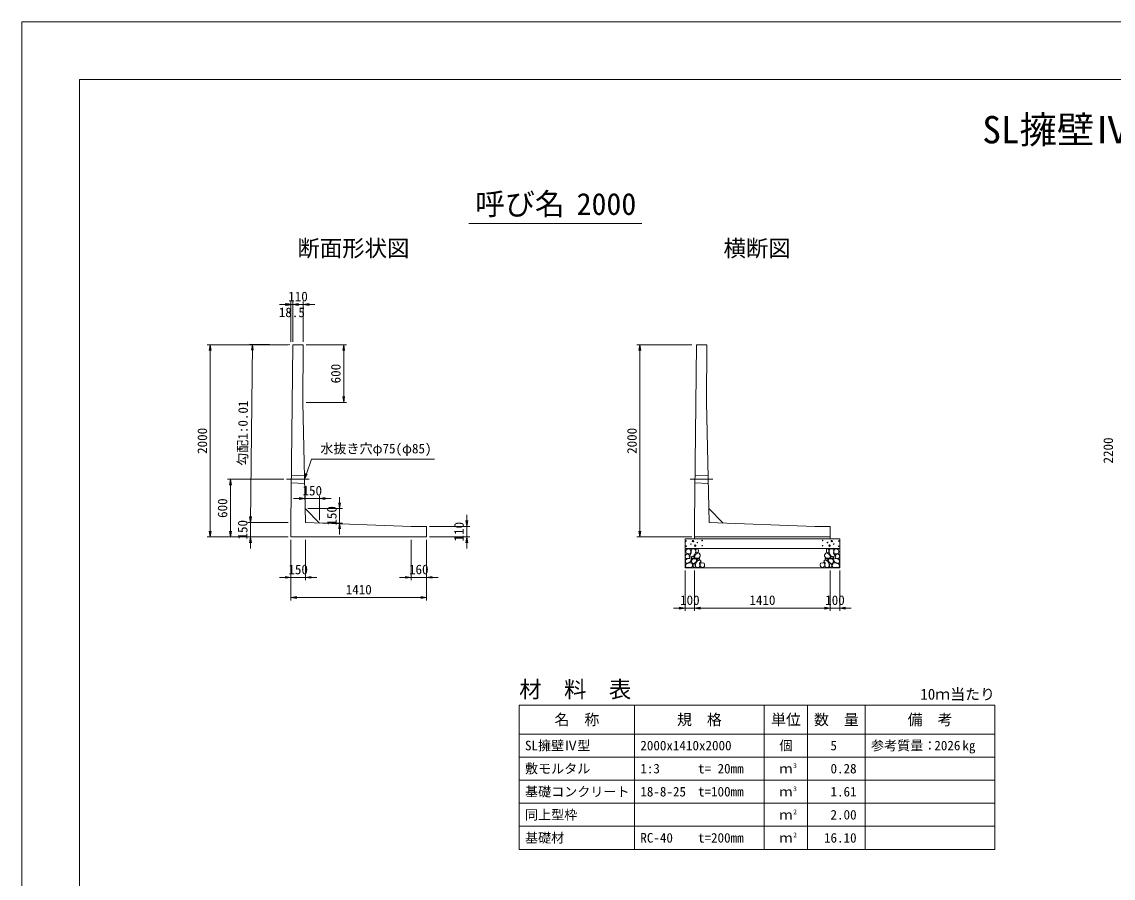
# Model space of a CAD drawing. Units: millimetres at full size, sheet at 1:30. Extents: x 0 to 25230, y 0 to 17820.
# Drawn here: x 0 to 11354, y 8910 to 17820 of the extents above; entities that cross this region are included whole.
import ezdxf
from ezdxf.enums import TextEntityAlignment as Align

# ---------------------------------------------------------------- set-up
doc = ezdxf.new("R2010")
doc.units = ezdxf.units.MM
doc.header["$LTSCALE"] = 30
doc.linetypes.add('CHAIN', pattern=[18.5, 12, -1.5, 3.5, -1.5])
doc.linetypes.add('DASHED_SPACED', pattern=[12, 6, -6])
for name, color, linetype, lineweight in [('D-BMK', 2, 'CHAIN', 13), ('D-DCR-HCHn', 4, 'Continuous', 9), ('D-MTR-FRAM', 7, 'Continuous', 13), ('D-MTR-LINE', 7, 'Continuous', 13), ('D-STR-DIM', 7, 'Continuous', 13), ('D-STR-STRn', 1, 'Continuous', 13), ('D-STR-TXT', 7, 'Continuous', 13), ('D-TTL', 2, 'Continuous', 13), ('D-TTL-TXT', 7, 'Continuous', 13)]:
    doc.layers.add(name, color=color, linetype=linetype, lineweight=lineweight)
doc.layers.add('D-MTR', color=7, linetype='Continuous')
doc.layers.add('D-MTR-TXT', color=7, linetype='Continuous')
doc.styles.add('ＭＳ ゴシック', font='')
doc.styles.get('ＭＳ ゴシック').set_extended_font_data('MS Gothic')

# ---------------------------------------------------------------- blocks, each defined once
blk = doc.blocks.new('open_arrow')
at = {"color": 0, "linetype": 'Continuous', "lineweight": -2}
blk.add_lwpolyline([(7.5, 1.25), (0, 0), (7.5, -1.25)], dxfattribs=at)

msp = doc.modelspace()

# ---------------------------------------------------------------- linework, layer by layer
at = {"layer": 'D-BMK'}
for p, q in [((2754.5, 13060), (2990.1, 13060)), ((6954.5, 13060), (7190.1, 13060))]:
    msp.add_line(p, q, dxfattribs=at)
at = {"layer": 'D-DCR-HCHn'}
for points in [[(6907.28, 12273.81), (6900.35, 12253), (6909.59, 12239.14), (6932.71, 12236.82), (6948.49, 12243.6), (6941.95, 12259.94), (6946.58, 12269.18), (6937.33, 12278.43), (6923.46, 12283.05)], [(6951.2, 12331.59), (6930.4, 12336.22), (6911.9, 12326.97), (6909.59, 12306.17), (6914.21, 12289.99), (6937.33, 12283.05), (6953.51, 12283.05), (6960.44, 12294.61), (6960.44, 12320.04)], [(6969.69, 12333.91), (6962.76, 12313.1), (6965.07, 12289.99), (6948.89, 12264.56), (6969.69, 12253), (6992.8, 12264.56), (7006.67, 12283.05), (7011.3, 12313.1), (7006.67, 12329.28), (6992.8, 12336.22)], [(7008.98, 12278.43), (6997.43, 12250.69), (7006.67, 12239.14), (7034.41, 12239.14), (7045.97, 12243.76), (7057.53, 12259.94), (7057.53, 12273.81), (7045.97, 12292.3), (7032.1, 12294.61)], [(7013.61, 12329.28), (7013.61, 12301.55), (7025.16, 12294.61), (7036.72, 12301.55), (7039.03, 12317.73), (7036.72, 12331.59), (7020.54, 12336.22)], [(8401.02, 12278.43), (8412.57, 12250.69), (8403.33, 12239.14), (8375.59, 12239.14), (8364.03, 12243.76), (8352.47, 12259.94), (8352.47, 12273.81), (8364.03, 12292.3), (8377.9, 12294.61)], [(8396.39, 12329.28), (8396.39, 12301.55), (8384.84, 12294.61), (8373.28, 12301.55), (8370.97, 12317.73), (8373.28, 12331.59), (8389.46, 12336.22)], [(8440.31, 12333.91), (8447.24, 12313.1), (8444.93, 12289.99), (8461.11, 12264.56), (8440.31, 12253), (8417.2, 12264.56), (8403.33, 12283.05), (8398.7, 12313.1), (8403.33, 12329.28), (8417.2, 12336.22)], [(8458.8, 12331.59), (8479.6, 12336.22), (8498.1, 12326.97), (8500.41, 12306.17), (8495.79, 12289.99), (8472.67, 12283.05), (8456.49, 12283.05), (8449.56, 12294.61), (8449.56, 12320.04)], [(8502.72, 12273.81), (8509.65, 12253), (8500.41, 12239.14), (8477.29, 12236.82), (8461.51, 12243.6), (8468.05, 12259.94), (8463.42, 12269.18), (8472.67, 12278.43), (8486.54, 12283.05)], [(6951.16, 12197.01), (6968.28, 12222.69), (6966.14, 12229.11), (6942.59, 12235.53), (6921.19, 12233.39), (6906.21, 12220.55), (6904.07, 12205.57), (6906.21, 12190.59), (6923.33, 12186.31)], [(6959.72, 12143.5), (6974.7, 12149.92), (6978.98, 12171.33), (6970.42, 12186.31), (6955.44, 12190.59), (6936.17, 12188.45), (6914.77, 12179.89), (6904.07, 12167.05), (6904.07, 12152.06), (6910.49, 12143.5), (6936.17, 12145.64)], [(6974.31, 12253), (6962.76, 12243.76), (6967.38, 12236.82), (6983.56, 12236.82), (6990.49, 12239.14), (6995.12, 12248.38), (6988.18, 12255.32)], [(7011.08, 12197.01), (7021.78, 12222.69), (7013.22, 12233.39), (6987.54, 12233.39), (6976.84, 12229.11), (6966.14, 12214.13), (6966.14, 12201.29), (6976.84, 12184.17), (6989.68, 12182.03)], [(7006.8, 12149.92), (7006.8, 12175.61), (6996.1, 12182.03), (6985.4, 12175.61), (6983.26, 12160.62), (6985.4, 12147.78), (7000.38, 12143.5)], [(7047.47, 12145.64), (7053.89, 12164.91), (7051.75, 12186.31), (7066.73, 12209.85), (7047.47, 12220.55), (7026.06, 12209.85), (7013.22, 12192.73), (7008.94, 12164.91), (7013.22, 12149.92), (7026.06, 12143.5)], [(7043.19, 12220.55), (7053.89, 12229.11), (7049.61, 12235.53), (7034.62, 12235.53), (7028.2, 12233.39), (7023.92, 12224.83), (7030.34, 12218.41)], [(7064.59, 12147.78), (7083.85, 12143.5), (7100.97, 12152.06), (7103.11, 12171.33), (7098.83, 12186.31), (7077.43, 12192.73), (7062.45, 12192.73), (7056.03, 12182.03), (7056.03, 12158.48)], [(8345.41, 12147.78), (8326.15, 12143.5), (8309.03, 12152.06), (8306.89, 12171.33), (8311.17, 12186.31), (8332.57, 12192.73), (8347.55, 12192.73), (8353.97, 12182.03), (8353.97, 12158.48)], [(8362.53, 12145.64), (8356.11, 12164.91), (8358.25, 12186.31), (8343.27, 12209.85), (8362.53, 12220.55), (8383.94, 12209.85), (8396.78, 12192.73), (8401.06, 12164.91), (8396.78, 12149.92), (8383.94, 12143.5)], [(8366.81, 12220.55), (8356.11, 12229.11), (8360.39, 12235.53), (8375.38, 12235.53), (8381.8, 12233.39), (8386.08, 12224.83), (8379.66, 12218.41)], [(8398.92, 12197.01), (8388.22, 12222.69), (8396.78, 12233.39), (8422.46, 12233.39), (8433.16, 12229.11), (8443.86, 12214.13), (8443.86, 12201.29), (8433.16, 12184.17), (8420.32, 12182.03)], [(8403.2, 12149.92), (8403.2, 12175.61), (8413.9, 12182.03), (8424.6, 12175.61), (8426.74, 12160.62), (8424.6, 12147.78), (8409.62, 12143.5)], [(8435.69, 12253), (8447.24, 12243.76), (8442.62, 12236.82), (8426.44, 12236.82), (8419.51, 12239.14), (8414.88, 12248.38), (8421.82, 12255.32)], [(8450.28, 12143.5), (8435.3, 12149.92), (8431.02, 12171.33), (8439.58, 12186.31), (8454.56, 12190.59), (8473.83, 12188.45), (8495.23, 12179.89), (8505.93, 12167.05), (8505.93, 12152.06), (8499.51, 12143.5), (8473.83, 12145.64)], [(8458.84, 12197.01), (8441.72, 12222.69), (8443.86, 12229.11), (8467.41, 12235.53), (8488.81, 12233.39), (8503.79, 12220.55), (8505.93, 12205.57), (8503.79, 12190.59), (8486.67, 12186.31)]]:
    msp.add_lwpolyline(points, close=True, dxfattribs=at)
for centre, radius in [((6910.73, 12417.43), 3), ((6962.29, 12385.76), 3), ((6983.34, 12417.43), 7.5), ((7006.66, 12369.97), 7.5), ((7027.71, 12401.64), 3), ((7078.13, 12423.48), 3), ((8331.87, 12423.48), 3), ((8382.29, 12401.64), 3), ((8403.34, 12369.97), 7.5), ((8426.66, 12417.43), 7.5), ((8447.71, 12385.76), 3), ((8499.27, 12417.43), 3), ((6911.87, 12363.92), 3), ((7079.27, 12369.97), 3), ((8330.73, 12369.97), 3), ((8498.13, 12363.92), 3)]:
    msp.add_circle(centre, radius, dxfattribs=at)
at = {"layer": 'D-MTR-FRAM'}
for p, q in [((5175, 10710), (10125, 10710)), ((5175, 10710), (5175, 9210)), ((10125, 10710), (10125, 9210)), ((5175, 9210), (10125, 9210))]:
    msp.add_line(p, q, dxfattribs=at)
at = {"layer": 'D-MTR-LINE'}
for p, q in [((6375, 10710), (6375, 9210)), ((7725, 10710), (7725, 9210)), ((8175, 10710), (8175, 9210)), ((8775, 10710), (8775, 9210)), ((5175, 10410), (10125, 10410)), ((5175, 10170), (10125, 10170)), ((5175, 9930), (10125, 9930)), ((5175, 9690), (10125, 9690)), ((5175, 9450), (10125, 9450))]:
    msp.add_line(p, q, dxfattribs=at)
at = {"layer": 'D-STR-DIM'}
for p, q in [((2938.5, 14879.79), (2680, 14879.79)), ((2698.5, 14879.79), (3048.51, 14879.79)), ((2800, 14490), (2800, 14909.79)), ((2818.5, 14490), (2818.5, 14909.79)), ((2818.5, 14490), (2818.5, 14909.79)), ((2928.51, 14490), (2928.51, 14909.79)), ((2770, 14460), (1930, 14460)), ((1960, 12460), (1960, 14460)), ((2788.5, 14460.3), (2368.52, 14464.5)), ((2380.02, 12614.2), (2398.52, 14464.2)), ((2958.51, 14460), (3378.51, 14460)), ((3348.51, 14460), (3348.51, 13860)), ((6970, 14460), (6400, 14460)), ((6430, 12460), (6430, 14460)), ((2958.51, 13860), (3378.51, 13860)), ((2724.5, 13060), (2140, 13060)), ((2170, 12460), (2170, 13060)), ((3216.82, 12859.66), (2826.82, 12859.66)), ((2946.82, 12784.66), (2946.82, 12889.66)), ((3096.82, 12634.66), (3096.82, 12889.66)), ((3306.82, 12874.66), (3306.82, 12484.66)), ((2380, 12340), (2380, 12730)), ((2976.82, 12754.66), (3336.82, 12754.66)), ((2770, 12610), (2350, 12610)), ((2770, 12610.3), (2350.02, 12614.5)), ((3126.82, 12604.66), (3336.82, 12604.66)), ((4630, 12340), (4630, 12690)), ((4240, 12570), (4660, 12570)), ((2770, 12460), (1930, 12460)), ((2770, 12460), (2140, 12460)), ((2770, 12460), (2350, 12460)), ((2800, 12430), (2800, 12010)), ((2800, 12430), (2800, 11800)), ((2950, 12430), (2950, 12010)), ((4050, 12430), (4050, 12010)), ((4210, 12430), (4210, 11800)), ((4210, 12430), (4210, 12010)), ((4240, 12460), (4660, 12460)), ((6970, 12460), (6400, 12460)), ((2680, 12040), (3070, 12040)), ((3930, 12040), (4330, 12040)), ((6900, 12110), (6900, 11690)), ((7000, 12110), (7000, 11690)), ((7000, 12110), (7000, 11690)), ((8410, 12110), (8410, 11690)), ((8410, 12110), (8410, 11690)), ((8510, 12110), (8510, 11690)), ((2800, 11830), (4210, 11830)), ((7120, 11720), (6780, 11720)), ((7000, 11720), (8410, 11720)), ((8290, 11720), (8630, 11720))]:
    msp.add_line(p, q, dxfattribs=at)
at = {"layer": 'D-STR-STRn'}
for p, q in [((2800, 12610), (2818.5, 14460)), ((2818.5, 14460), (2928.51, 14460)), ((2922.51, 13860), (2928.51, 14460)), ((7000, 12610), (7018.5, 14460)), ((7018.5, 14460), (7128.51, 14460)), ((7122.51, 13860), (7128.51, 14460)), ((2922.51, 13860), (2950, 12610)), ((7122.51, 13860), (7150, 12610)), ((3096.82, 12604.66), (2946.82, 12754.66)), ((7296.82, 12604.66), (7146.82, 12754.66)), ((2800, 12460), (2800, 12610)), ((2950, 12610), (4050, 12570)), ((7000, 12460), (7000, 12610)), ((7150, 12610), (8250, 12570)), ((4050, 12570), (4210, 12570)), ((4210, 12460), (4210, 12570)), ((8250, 12570), (8410, 12570)), ((8410, 12460), (8410, 12570)), ((2800, 12460), (4210, 12460)), ((6900, 12140), (6900, 12440)), ((6900, 12440), (8510, 12440)), ((7000, 12460), (7000, 12440)), ((7000, 12460), (8410, 12460)), ((8410, 12460), (8410, 12440)), ((8510, 12440), (8510, 12140)), ((6900, 12340), (8510, 12340)), ((6900, 12140), (8510, 12140))]:
    msp.add_line(p, q, dxfattribs=at)
at = {"layer": 'D-STR-STRn', "linetype": 'DASHED_SPACED'}
for p, q in [((2804.88, 13097.5), (2939.17, 13102.49)), ((7004.88, 13097.5), (7139.17, 13102.49)), ((2804.13, 13022.5), (2941.04, 13017.49)), ((7004.13, 13022.5), (7141.04, 13017.49))]:
    msp.add_line(p, q, dxfattribs=at)
at = {"layer": 'D-STR-TXT'}
msp.add_lwpolyline([(2940.1, 13060), (2960.37, 13116.47), (3015.49, 13270), (4295.13, 13270)], dxfattribs=at)
at = {"layer": 'D-TTL'}
for points in [[(0, 0), (25230, 0), (25230, 17820), (0, 17820)], [(600, 600), (24630, 600), (24630, 17220), (600, 17220)]]:
    msp.add_lwpolyline(points, close=True, dxfattribs=at)
at = {"layer": 'D-TTL-TXT'}
msp.add_line((4650, 15720), (6450, 15720), dxfattribs=at)

# ---------------------------------------------------------------- block references
at = {"layer": 'D-STR-DIM', "xscale": 8, "yscale": 8}
for p, rotation in [((2800, 14879.79), 180), ((2818.5, 14879.79), 180), ((1960, 14460), 270), ((2398.52, 14464.2), 269.4), ((3348.51, 14460), 270), ((6430, 14460), 270), ((3348.51, 13860), 90), ((2170, 13060), 270), ((2946.82, 12859.66), 180), ((3306.82, 12754.66), 90), ((2380, 12610), 90), ((2380.02, 12614.2), 89.4), ((3306.82, 12604.66), 270), ((4630, 12570), 90), ((1960, 12460), 90), ((2170, 12460), 90), ((6430, 12460), 90), ((2380, 12460), 270), ((4630, 12460), 270), ((2800, 12040), 180), ((4050, 12040), 180), ((4210, 11830), 180), ((6900, 11720), 180), ((8410, 11720), 180), ((8410, 11720), 180)]:
    msp.add_blockref('open_arrow', p, dxfattribs=dict(at, rotation=rotation))
for p in [(2818.5, 14879.79), (2928.51, 14879.79), (3096.82, 12859.66), (2950, 12040), (4210, 12040), (2800, 11830), (7000, 11720), (7000, 11720), (8510, 11720)]:
    msp.add_blockref('open_arrow', p, dxfattribs=at)
at = {"layer": 'D-STR-TXT', "xscale": 8, "yscale": 8, "rotation": 70.3}
msp.add_blockref('open_arrow', (2940.1, 13060), dxfattribs=at)

# ---------------------------------------------------------------- texts
at = {"layer": 'D-MTR', "style": 'ＭＳ ゴシック'}
msp.add_text('材\u3000料\u3000表', height=170.9, dxfattribs=at).set_placement((5175, 10737.23), align=Align.BOTTOM_LEFT)
msp.add_text('10ｍ当たり', height=113.9, dxfattribs=at).set_placement((10125, 10733.15), align=Align.BOTTOM_RIGHT)
at = {"layer": 'D-MTR-TXT', "style": 'ＭＳ ゴシック'}
for s, height, p in [('名\u3000称', 113.9, (5775, 10560)), ('規\u3000格', 113.9, (7050, 10560)), ('単位', 113.9, (7950, 10560)), ('数\u3000量', 113.9, (8475, 10560)), ('備\u3000考', 113.9, (9450, 10560)), ('個', 99.69, (7950, 10290)), ('ｍ', 99.69, (7950, 10050)), ('ｍ', 99.69, (7950, 9810)), ('ｍ', 99.69, (7950, 9570)), ('ｍ', 99.69, (7950, 9330))]:
    msp.add_text(s, height=height, dxfattribs=at).set_placement(p, align=Align.MIDDLE_CENTER)
for s, p in [('SL擁壁Ⅳ型', (5235, 10290)), ('2000x1410x2000', (6435, 10290)), ('参考質量：    kg', (8835, 10290)), ('敷モルタル', (5235, 10050)), ('1:3', (6435, 10050)), ('t= 20mm', (7035, 10050)), ('基礎コンクリート', (5235, 9810)), ('18-8-25', (6435, 9810)), ('t=100mm', (7035, 9810)), ('同上型枠', (5235, 9570)), ('基礎材', (5235, 9330)), ('RC-40', (6435, 9330)), ('t=200mm', (7035, 9330))]:
    msp.add_text(s, height=99.69, dxfattribs=at).set_placement(p, align=Align.MIDDLE_LEFT)
for s, p in [('5', (8480.33, 10290)), ('2026', (9765, 10290)), ('0.28', (8685, 10050)), ('1.61', (8685, 9810)), ('2.00', (8685, 9570)), ('16.10', (8685, 9330))]:
    msp.add_text(s, height=99.69, dxfattribs=at).set_placement(p, align=Align.MIDDLE_RIGHT)
for s, p in [('3', (8025, 10040.44)), ('3', (8025, 9800.44)), ('2', (8025, 9560.44)), ('2', (8025, 9320.44))]:
    msp.add_text(s, height=49.84, dxfattribs=at).set_placement(p, align=Align.BOTTOM_LEFT)
at = {"layer": 'D-STR-DIM', "style": 'ＭＳ ゴシック'}
for s, p in [('110', (2873.5, 14962.29)), ('18.5', (2809.25, 14797.29)), ('150', (3021.82, 12942.16)), ('150', (2875, 12122.5)), ('160', (4130, 12122.5)), ('1410', (3505, 11912.5)), ('100', (6950, 11802.5)), ('1410', (7705, 11802.5)), ('100', (8460, 11802.5))]:
    msp.add_text(s, height=99.69, dxfattribs=at).set_placement(p, align=Align.MIDDLE_CENTER)
for s, rotation, p in [('600', 90, (3266.01, 14160)), ('勾配1:0.01', 89.427, (2299.05, 13540.1)), ('2000', 90, (1877.5, 13460)), ('2000', 90, (6347.5, 13460)), ('2200', 90, (11302.5, 13360)), ('600', 90, (2087.5, 12760)), ('150', 90, (3224.32, 12679.66)), ('150', 90, (2297.5, 12535)), ('110', 90, (4547.5, 12515))]:
    msp.add_text(s, height=99.69, rotation=rotation, dxfattribs=at).set_placement(p, align=Align.MIDDLE_CENTER)
at = {"layer": 'D-STR-TXT', "style": 'ＭＳ ゴシック'}
msp.add_text('水抜き穴φ75(φ85)', height=99.69, dxfattribs=at).set_placement((3105.49, 13300), align=Align.BOTTOM_LEFT)
at = {"layer": 'D-TTL-TXT', "style": 'ＭＳ ゴシック'}
for s, height, p in [('SL擁壁Ⅳ型 （大臣認定擁壁）', 284.8, (12615, 16470)), ('呼び名', 227.9, (5182.5, 15742.5)), ('2000', 227.9, (6082.5, 15742.5)), ('断面形状図', 170.9, (3450, 15327.23)), ('横断図', 170.9, (7650, 15327.23))]:
    msp.add_text(s, height=height, dxfattribs=at).set_placement(p, align=Align.BOTTOM_CENTER)

doc.saveas('drawing.dxf')
